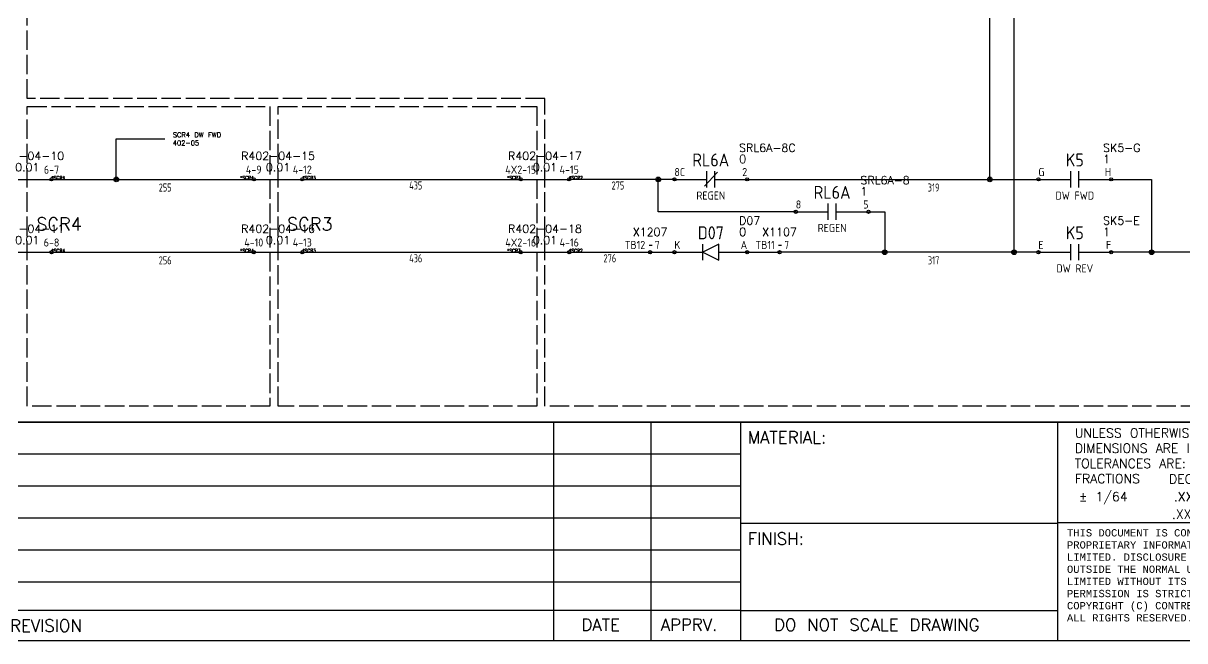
# Model space of a CAD drawing. Header units: millimetres. Extents: x 0 to 1020, y 0 to 646.
# Drawn here: x 213.8 to 572.7, y 0 to 190.7 of the extents above; entities that cross this region are included whole.
import ezdxf
from ezdxf.enums import TextEntityAlignment as Align

# ---------------------------------------------------------------- set-up
doc = ezdxf.new("R2010")
doc.units = ezdxf.units.MM
doc.header["$LTSCALE"] = 0.5
doc.linetypes.add('ACAD_ISO02W100', pattern=[15, 12, -3])
for name, color, linetype in [('LOCBOX', 7, 'ACAD_ISO02W100'), ('OUTLINE_0', 7, 'Continuous'), ('OUTLINE_GRID', 7, 'Continuous'), ('SYMS', 7, 'Continuous'), ('WIREFIXED', 7, 'Continuous'), ('WIRES', 7, 'Continuous')]:
    doc.layers.add(name, color=color, linetype=linetype)
doc.layers.add('NETLIST', color=50, linetype='Continuous', plot=False)
doc.styles.add('MONOTXT', font='monotxt', dxfattribs={"height": 0.125})
doc.styles.get("Standard").update_dxf_attribs({"font": 'txt.shx', "bigfont": 'gbcbig.shx'})
doc.styles.add('WD', font='romans.shx', dxfattribs={"bigfont": 'gbcbig.shx'})
doc.styles.add('WD_IEC', font='isocp2.shx', dxfattribs={"width": 0.9, "height": 4})

# ---------------------------------------------------------------- blocks, each defined once
blk = doc.blocks.new('CONTRELEC 2016 BLOCK')
for p, q in [((314.74, 68.75), (314.74, 12.5)), ((339.74, 68.75), (339.74, 12.5)), ((362.88, 68.75), (362.88, 12.5)), ((444.47, 68.75), (444.47, 12.5)), ((362.88, 60.54), (131.63, 60.54)), ((362.88, 52.29), (131.63, 52.29)), ((362.88, 44.04), (131.63, 44.04)), ((362.88, 42.79), (444.47, 42.79)), ((444.47, 42.9), (513.01, 42.9)), ((362.88, 35.79), (131.63, 35.79)), ((362.88, 27.54), (131.63, 27.54)), ((362.88, 20.29), (131.63, 20.29)), ((362.88, 20.29), (444.47, 20.29))]:
    blk.add_line(p, q)
blk.add_lwpolyline([(0, 68.75), (850, 68.75), (850, 12.5), (0, 12.5)], close=True)
at = {"layer": 'OUTLINE_0'}
for s, height, p in [('MATERIAL:', 3.125, (364.7, 63.28)), ('UNLESS OTHERWISE SPECIFIED', 2.35, (448.97, 64.79)), ('DIMENSIONS ARE IN INCHES', 2.35, (448.97, 60.88)), ('TOLERANCES ARE:', 2.35, (448.97, 56.96)), ('FRACTIONS', 2.35, (449.01, 53.04)), ('DECIMALS', 2.35, (473.22, 52.96)), ('%%P 1/64', 2.35, (450.01, 48.43)), ('.XX%%P.01', 2.35, (474.49, 48.43)), ('.XXX%%P.005', 2.35, (473.98, 43.89)), ('FINISH:', 3.125, (364.7, 37.21)), ('REVISION', 3.125, (174.72, 14.83)), ('DATE', 3.125, (321.88, 15.05)), ('APPRV.', 3.125, (342.3, 15.05)), ('DO NOT SCALE DRAWING', 3.125, (371.49, 15.05))]:
    blk.add_text(s, height=height, dxfattribs=at).set_placement(p)
at = {"layer": 'OUTLINE_0', "insert": (446.94, 41.22), "char_height": 1.875, "width": 63.19, "attachment_point": 1, "style": 'MONOTXT'}
blk.add_mtext('THIS DOCUMENT IS CONFIDENTIAL, PROPRIETARY INFORMATION OF CONTRELEC LIMITED. DISCLOSURE TO OTHER PARTIES OUTSIDE THE NORMAL USE OF CONTRELEC LIMITED WITHOUT ITS EXPRESS WRITTEN PERMISSION IS STRICTLY PROHIBITED. COPYRIGHT (C) CONTRELEC LIMITED.^JALL RIGHTS RESERVED.', dxfattribs=at)
at = {"layer": 'OUTLINE_0', "style": 'WD'}
for tag, height, p in [('DWGDESC1', 5, (644.66, 57.89)), ('EDBY', 3, (553.37, 56.41)), ('EDDATE', 3, (575, 56.41)), ('CKBY', 3, (553.37, 48.16)), ('CKDATE', 3, (575, 48.16)), ('DWGDESC2', 5, (645.03, 47.96)), ('DWGDESC3', 5, (645.15, 37.57)), ('PROJDESC', 5, (642.81, 17.97)), ('REVISION', 3, (835.28, 16.64))]:
    blk.add_attdef(tag, text='', height=height, dxfattribs=at).set_placement(p, align=Align.MIDDLE_CENTER)
blk.add_attdef('DWGNO', text='', height=5, dxfattribs=at).set_placement((782.6, 33.58), align=Align.MIDDLE_RIGHT)
blk.add_attdef('SHEETNO', text='', height=5, dxfattribs=at).set_placement((788, 33.58), align=Align.MIDDLE_LEFT)
for tag, p, height in [('FILENAME', (721.45, 22.05), 3), ('SCALE', (725.62, 15.05), 3), ('SH', (776.35, 15.29), 3), ('NSH', (796.5, 15.11), 3.12)]:
    blk.add_attdef(tag, p, '', height=height, dxfattribs=at)
at = {"layer": 'OUTLINE_0', "style": 'WD', "flags": 1}
blk.add_attdef('WD_TB', (567.05, 15.25), '', height=3, dxfattribs=at)
blk = doc.blocks.new('2010 Grid')
at = {"layer": 'OUTLINE_GRID'}
blk.add_line((850, 0), (0, 0), dxfattribs=at)
blk = doc.blocks.new('INTERCONNECT-H1')
blk.add_line((-2.5, 0), (12.5, 0))
for centre in [(-2.5, 0), (12.5, 0)]:
    blk.add_circle(centre, 0.5)
at = {"style": 'WD_IEC', "flags": 1}
for tag, height, p in [('LOC', 4, (5, 10)), ('TAG1', 4, (-2.43, 3.16)), ('DESC1', 2.5, (5, -2.5))]:
    blk.add_attdef(tag, text='', height=height, dxfattribs=at).set_placement(p, align=Align.MIDDLE_CENTER)
at = {"style": 'WD_IEC', "flags": 8}
for tag, p in [('TERM01', (-2.5, 1)), ('TERM02', (12.5, 1))]:
    blk.add_attdef(tag, text='', height=2.5, dxfattribs=at).set_placement(p, align=Align.BOTTOM_CENTER)
at = {"style": 'WD_IEC', "flags": 1}
blk.add_attdef('X4TERM01', (-2.5, 0), '', height=0.5, dxfattribs=at)
blk.add_attdef('X1TERM02', text='', height=0.5, dxfattribs=at).set_placement((12.5, 0), align=Align.RIGHT)
at = {"layer": 'NETLIST'}
for tag, p in [('NETTAG', (5, 6)), ('NETVALUE', (5, 2.5))]:
    blk.add_attdef(tag, text='', height=2.5, dxfattribs=at).set_placement(p, align=Align.CENTER)
blk.add_attdef('X4TERMDESC01', text='', height=1, dxfattribs=at).set_placement((-2.5, 0), align=Align.RIGHT)
blk.add_attdef('X1TERMDESC02', (12.5, 0), '', height=1, dxfattribs=at)
blk = doc.blocks.new('DIODE-L')
for p, q in [((-22.5, 0), (-13.75, 0)), ((-13.75, -2.5), (-13.75, 2.5)), ((-8.75, 2.5), (-13.75, 0)), ((-13.75, 0), (-8.75, -2.5)), ((-8.75, -2.5), (-8.75, 2.5)), ((-8.75, 0), (0, 0))]:
    blk.add_line(p, q)
for centre in [(-22.5, 0), (0, 0)]:
    blk.add_circle(centre, 0.5)
at = {"style": 'WD_IEC', "flags": 1}
blk.add_attdef('LOC', text='', height=4, dxfattribs=at).set_placement((-11.25, 11), align=Align.MIDDLE_CENTER)
at = {"style": 'WD_IEC'}
for tag, height, p in [('TAG1', 4, (-11.25, 6)), ('DESC1', 2.5, (-11.25, -5))]:
    blk.add_attdef(tag, text='', height=height, dxfattribs=at).set_placement(p, align=Align.MIDDLE_CENTER)
for tag, p, height, flags in [('X4TERM01', (-22.5, 0), 0.64, 1), ('TERM01', (-22.5, 1), 2.5, 8), ('X1TERM02', (0, 0), 0.64, 1)]:
    blk.add_attdef(tag, p, '', height=height, dxfattribs=dict(at, flags=flags))
at = {"style": 'WD_IEC', "flags": 8}
blk.add_attdef('TERM02', text='', height=2.5, dxfattribs=at).set_placement((0, 1), align=Align.RIGHT)
at = {"layer": 'NETLIST'}
for tag, p, height in [('NETTAG', (-2.5, 8.5), 2.5), ('NETVALUE', (-2.5, 5), 2.56)]:
    blk.add_attdef(tag, p, '', height=height, dxfattribs=at)
blk = doc.blocks.new('TBH-1')
blk.add_line((-0.33, 2.17), (0.65, 2.17))
blk.add_circle((0, 0), 0.5)
at = {"style": 'WD_IEC', "flags": 1}
blk.add_attdef('LOC', text='', height=4, dxfattribs=at).set_placement((-15, 7.5), align=Align.MIDDLE_LEFT)
at = {"style": 'WD_IEC'}
blk.add_attdef('TAG1', text='', height=2.5, dxfattribs=at).set_placement((-1.5, 1), align=Align.RIGHT)
at = {"style": 'WD_IEC', "flags": 1}
blk.add_attdef('X1TERM01', (0, 0), '', height=0.5, dxfattribs=at)
at = {"style": 'WD_IEC', "width": 0.9}
blk.add_attdef('TERM01', (1.5, 1), '', height=2.5, dxfattribs=at)
at = {"layer": 'NETLIST'}
for tag, p in [('NETTAG', (0, 5)), ('NETVALUE', (0, -2.5))]:
    blk.add_attdef(tag, text='', height=2.5, dxfattribs=at).set_placement(p, align=Align.CENTER)
blk = doc.blocks.new('CONTACT-NO')
for p, q in [((2.5, 0), (12.5, 0)), ((12.5, -2.5), (12.5, 2.5)), ((15, -2.5), (15, 2.5)), ((15, 0), (25, 0))]:
    blk.add_line(p, q)
for centre in [(2.5, 0), (25, 0)]:
    blk.add_circle(centre, 0.5)
at = {"style": 'WD_IEC', "flags": 1}
blk.add_attdef('LOC', text='', height=4, dxfattribs=at).set_placement((13.75, 11), align=Align.MIDDLE_CENTER)
at = {"style": 'WD_IEC'}
for tag, height, p in [('TAG1', 4, (13.75, 6)), ('DESC1', 2.5, (13.75, -5))]:
    blk.add_attdef(tag, text='', height=height, dxfattribs=at).set_placement(p, align=Align.MIDDLE_CENTER)
for tag, p, height, flags in [('X4TERM01', (2.5, 0), 0.64, 1), ('TERM01', (2.5, 1), 2.5, 8), ('X1TERM02', (25, 0), 0.64, 1)]:
    blk.add_attdef(tag, p, '', height=height, dxfattribs=dict(at, flags=flags))
at = {"style": 'WD_IEC', "flags": 8}
blk.add_attdef('TERM02', text='', height=2.5, dxfattribs=at).set_placement((25, 1), align=Align.RIGHT)
at = {"layer": 'NETLIST'}
for tag, p, height in [('NETTAG', (22.5, 8.5), 2.5), ('NETVALUE', (22.5, 5), 2.56)]:
    blk.add_attdef(tag, p, '', height=height, dxfattribs=at)
blk = doc.blocks.new('CONTACT-NC')
for p, q in [((0, 0), (10, 0)), ((13.35, 2.25), (9.28, -2.05)), ((10, -2.5), (10, 2.5)), ((12.5, -2.5), (12.5, 2.5)), ((12.5, 0), (22.5, 0))]:
    blk.add_line(p, q)
for centre in [(0, 0), (22.5, 0)]:
    blk.add_circle(centre, 0.5)
at = {"style": 'WD_IEC', "flags": 1}
blk.add_attdef('LOC', text='', height=4, dxfattribs=at).set_placement((11.25, 11), align=Align.MIDDLE_CENTER)
at = {"style": 'WD_IEC'}
for tag, height, p in [('TAG1', 4, (11.25, 6)), ('DESC1', 2.5, (11.25, -5))]:
    blk.add_attdef(tag, text='', height=height, dxfattribs=at).set_placement(p, align=Align.MIDDLE_CENTER)
for tag, p, height, flags in [('X4TERM01', (0, 0), 0.64, 1), ('TERM01', (0, 1), 2.5, 8), ('X1TERM02', (22.5, 0), 0.64, 1)]:
    blk.add_attdef(tag, p, '', height=height, dxfattribs=dict(at, flags=flags))
at = {"style": 'WD_IEC', "flags": 8}
blk.add_attdef('TERM02', text='', height=2.5, dxfattribs=at).set_placement((22.5, 1), align=Align.RIGHT)
at = {"layer": 'NETLIST'}
for tag, p, height in [('NETTAG', (20, 8.5), 2.5), ('NETVALUE', (20, 5), 2.56)]:
    blk.add_attdef(tag, p, '', height=height, dxfattribs=at)
blk = doc.blocks.new('WDDOT')
for radius in [0.72, 0.449, 0.223]:
    blk.add_circle((0, 0), radius)
blk = doc.blocks.new('WD_WNH2')
at = {"linetype": 'Continuous', "style": 'WD_IEC', "width": 0.8}
blk.add_attdef('WIRENO', text='', height=2.5, dxfattribs=at).set_placement((0, 0), align=Align.TOP_CENTER)
at = {"style": 'WD_IEC', "flags": 1}
for tag, p in [('W02USER', (0, -1.21)), ('W03USER', (0, -1.33)), ('W04USER', (0, -1.46)), ('W05USER', (0, -1.58)), ('W06USER', (0, -1.71)), ('W07USER', (0, -1.83)), ('W08USER', (0, -1.96)), ('W09USER', (0, -2.08)), ('W01USER', (0, -1.08)), ('W10USER', (0, -2.21))]:
    blk.add_attdef(tag, text='', height=0.08, dxfattribs=at).set_placement(p, align=Align.CENTER)

msp = doc.modelspace()

# ---------------------------------------------------------------- linework, layer by layer
at = {"layer": 'LOCBOX'}
for points in [[(540, 622.5), (592.5, 622.5), (592.5, 410), (715, 410), (715, 380), (995, 380), (995, 147.5), (592.5, 147.5), (592.5, 72.5), (375, 72.5), (375, 167.5), (215, 167.5), (215, 417.5), (375, 417.5), (375, 532.5), (540, 532.5)], [(215, 165), (290, 165), (290, 72.5), (215, 72.5)], [(292.5, 165), (372.5, 165), (372.5, 72.5), (292.5, 72.5)]]:
    msp.add_lwpolyline(points, close=True, dxfattribs=at)
at = {"layer": 'WIRES'}
for p, q in [((512.5, 142.5), (512.5, 265)), ((520, 120), (520, 202.5)), ((242.5, 142.5), (242.5, 155)), ((242.5, 155), (257.5, 155)), ((222.5, 142.5), (285, 142.5)), ((300, 142.5), (367.5, 142.5)), ((415, 142.5), (382.5, 142.5)), ((410, 132.5), (410, 142.5)), ((437.5, 142.5), (527.5, 142.5)), ((550, 142.5), (562.5, 142.5)), ((562.5, 142.5), (562.5, 120)), ((452.5, 132.5), (410, 132.5)), ((475, 132.5), (480, 132.5)), ((480, 132.5), (480, 120)), ((222.5, 120), (285, 120)), ((300, 120), (367.5, 120)), ((382.5, 120), (407.5, 120)), ((407.5, 120), (415, 120)), ((437.5, 120), (447.5, 120)), ((527.5, 120), (447.5, 120)), ((587.5, 120), (550, 120))]:
    msp.add_line(p, q, dxfattribs=at)

# ---------------------------------------------------------------- block references
at = {"xscale": 1.2, "yscale": 1.2, "zscale": 1.2}
for name, p in [('2010 Grid', (0, 67.5)), ('CONTRELEC 2016 BLOCK', (0, -15))]:
    msp.add_blockref(name, p, dxfattribs=at)
ref = msp.add_blockref('INTERCONNECT-H1', (210, 142.5))
ref.add_attrib('TERM02', '6-7', dxfattribs={"height": 2.5, "style": 'WD_IEC'}).set_placement((222.5, 143.5), align=Align.BOTTOM_CENTER)
ref.add_attrib('TERM01', '4-7', dxfattribs={"height": 2.5, "style": 'WD_IEC'}).set_placement((207.5, 143.5), align=Align.BOTTOM_CENTER)
ref.add_attrib('NETVALUE', '0.01', dxfattribs={"layer": 'NETLIST', "height": 2.5}).set_placement((215, 145), align=Align.CENTER)
ref.add_attrib('NETTAG', 'R402-04-10', dxfattribs={"layer": 'NETLIST', "height": 2.5}).set_placement((215, 148.5), align=Align.CENTER)
ref.add_attrib('X4TERMDESC01', '*DC', dxfattribs={"layer": 'NETLIST', "height": 1}).set_placement((207.5, 142.5), align=Align.RIGHT)
ref.add_attrib('X1TERMDESC02', '*SCR4', (222.5, 142.5), dxfattribs={"layer": 'NETLIST', "height": 1})
ref = msp.add_blockref('INTERCONNECT-H1', (287.5, 142.5))
ref.add_attrib('TERM02', '4-12', dxfattribs={"height": 2.5, "style": 'WD_IEC'}).set_placement((300, 143.5), align=Align.BOTTOM_CENTER)
ref.add_attrib('TERM01', '4-9', dxfattribs={"height": 2.5, "style": 'WD_IEC'}).set_placement((285, 143.5), align=Align.BOTTOM_CENTER)
ref.add_attrib('NETVALUE', '0.01', dxfattribs={"layer": 'NETLIST', "height": 2.5}).set_placement((292.5, 145), align=Align.CENTER)
ref.add_attrib('NETTAG', 'R402-04-15', dxfattribs={"layer": 'NETLIST', "height": 2.5}).set_placement((292.5, 148.5), align=Align.CENTER)
ref.add_attrib('X4TERMDESC01', '*SCR4', dxfattribs={"layer": 'NETLIST', "height": 1}).set_placement((285, 142.5), align=Align.RIGHT)
ref.add_attrib('X1TERMDESC02', '*SCR3', (300, 142.5), dxfattribs={"layer": 'NETLIST', "height": 1})
ref = msp.add_blockref('INTERCONNECT-H1', (370, 142.5))
ref.add_attrib('TERM02', '4-15', dxfattribs={"height": 2.5, "style": 'WD_IEC'}).set_placement((382.5, 143.5), align=Align.BOTTOM_CENTER)
ref.add_attrib('TERM01', '4X2-15', dxfattribs={"height": 2.5, "style": 'WD_IEC'}).set_placement((367.5, 143.5), align=Align.BOTTOM_CENTER)
ref.add_attrib('NETVALUE', '0.01', dxfattribs={"layer": 'NETLIST', "height": 2.5}).set_placement((375, 145), align=Align.CENTER)
ref.add_attrib('NETTAG', 'R402-04-17', dxfattribs={"layer": 'NETLIST', "height": 2.5}).set_placement((375, 148.5), align=Align.CENTER)
ref.add_attrib('X4TERMDESC01', '*SCR3', dxfattribs={"layer": 'NETLIST', "height": 1}).set_placement((367.5, 142.5), align=Align.RIGHT)
ref.add_attrib('X1TERMDESC02', '*SCR2', (382.5, 142.5), dxfattribs={"layer": 'NETLIST', "height": 1})
ref = msp.add_blockref('CONTACT-NC', (415, 142.5))
ref.add_attrib('TERM02', '2', dxfattribs={"height": 2.5, "style": 'WD_IEC'}).set_placement((437.5, 143.5), align=Align.RIGHT)
ref.add_attrib('TERM01', '8C', (415, 143.5), dxfattribs={"height": 2.5, "style": 'WD_IEC'})
ref.add_attrib('DESC1', 'REGEN', dxfattribs={"height": 2.5, "style": 'WD_IEC'}).set_placement((426.25, 137.5), align=Align.MIDDLE_CENTER)
ref.add_attrib('TAG1', 'RL6A', dxfattribs={"height": 4, "style": 'WD_IEC'}).set_placement((426.25, 148.5), align=Align.MIDDLE_CENTER)
ref.add_attrib('NETVALUE', '0', (435, 147.5), dxfattribs={"layer": 'NETLIST', "height": 2.56})
ref.add_attrib('NETTAG', 'SRL6A-8C', (435, 151), dxfattribs={"layer": 'NETLIST', "height": 2.5})
ref = msp.add_blockref('CONTACT-NO', (525, 142.5))
ref.add_attrib('NETTAG', 'SK5-G', (547.5, 151), dxfattribs={"layer": 'NETLIST', "height": 2.5})
ref.add_attrib('NETVALUE', '1', (547.5, 147.5), dxfattribs={"layer": 'NETLIST', "height": 2.56})
ref.add_attrib('TAG1', 'K5', dxfattribs={"height": 4, "style": 'WD_IEC'}).set_placement((538.75, 148.5), align=Align.MIDDLE_CENTER)
ref.add_attrib('DESC1', 'DW FWD', dxfattribs={"height": 2.5, "style": 'WD_IEC'}).set_placement((538.75, 137.5), align=Align.MIDDLE_CENTER)
ref.add_attrib('TERM01', 'G', (527.5, 143.5), dxfattribs={"height": 2.5, "style": 'WD_IEC'})
ref.add_attrib('TERM02', 'H', dxfattribs={"height": 2.5, "style": 'WD_IEC'}).set_placement((550, 143.5), align=Align.RIGHT)
ref = msp.add_blockref('CONTACT-NO', (450, 132.5))
ref.add_attrib('NETTAG', 'SRL6A-8', (472.5, 141), dxfattribs={"layer": 'NETLIST', "height": 2.5})
ref.add_attrib('NETVALUE', '1', (472.5, 137.5), dxfattribs={"layer": 'NETLIST', "height": 2.56})
ref.add_attrib('TAG1', 'RL6A', dxfattribs={"height": 4, "style": 'WD_IEC'}).set_placement((463.75, 138.5), align=Align.MIDDLE_CENTER)
ref.add_attrib('DESC1', 'REGEN', dxfattribs={"height": 2.5, "style": 'WD_IEC'}).set_placement((463.75, 127.5), align=Align.MIDDLE_CENTER)
ref.add_attrib('TERM01', '8', (452.5, 133.5), dxfattribs={"height": 2.5, "style": 'WD_IEC'})
ref.add_attrib('TERM02', '5', dxfattribs={"height": 2.5, "style": 'WD_IEC'}).set_placement((475, 133.5), align=Align.RIGHT)
ref = msp.add_blockref('DIODE-L', (437.5, 120))
ref.add_attrib('NETTAG', 'D07', (435, 128.5), dxfattribs={"layer": 'NETLIST', "height": 2.5})
ref.add_attrib('NETVALUE', '0', (435, 125), dxfattribs={"layer": 'NETLIST', "height": 2.56})
ref.add_attrib('TAG1', 'D07', dxfattribs={"height": 4, "style": 'WD_IEC'}).set_placement((426.25, 126), align=Align.MIDDLE_CENTER)
ref.add_attrib('TERM01', 'K', (415, 121), dxfattribs={"height": 2.5, "style": 'WD_IEC'})
ref.add_attrib('TERM02', 'A', dxfattribs={"height": 2.5, "style": 'WD_IEC'}).set_placement((437.5, 121), align=Align.RIGHT)
ref = msp.add_blockref('CONTACT-NO', (525, 120))
ref.add_attrib('NETTAG', 'SK5-E', (547.5, 128.5), dxfattribs={"layer": 'NETLIST', "height": 2.5})
ref.add_attrib('NETVALUE', '1', (547.5, 125), dxfattribs={"layer": 'NETLIST', "height": 2.56})
ref.add_attrib('TAG1', 'K5', dxfattribs={"height": 4, "style": 'WD_IEC'}).set_placement((538.75, 126), align=Align.MIDDLE_CENTER)
ref.add_attrib('DESC1', 'DW REV', dxfattribs={"height": 2.5, "style": 'WD_IEC'}).set_placement((538.75, 115), align=Align.MIDDLE_CENTER)
ref.add_attrib('TERM01', 'E', (527.5, 121), dxfattribs={"height": 2.5, "style": 'WD_IEC'})
ref.add_attrib('TERM02', 'F', dxfattribs={"height": 2.5, "style": 'WD_IEC'}).set_placement((550, 121), align=Align.RIGHT)
ref = msp.add_blockref('INTERCONNECT-H1', (210, 120))
ref.add_attrib('TERM02', '6-8', dxfattribs={"height": 2.5, "style": 'WD_IEC'}).set_placement((222.5, 121), align=Align.BOTTOM_CENTER)
ref.add_attrib('TERM01', '4-8', dxfattribs={"height": 2.5, "style": 'WD_IEC'}).set_placement((207.5, 121), align=Align.BOTTOM_CENTER)
ref.add_attrib('NETVALUE', '0.01', dxfattribs={"layer": 'NETLIST', "height": 2.5}).set_placement((215, 122.5), align=Align.CENTER)
ref.add_attrib('NETTAG', 'R402-04-11', dxfattribs={"layer": 'NETLIST', "height": 2.5}).set_placement((215, 126), align=Align.CENTER)
ref.add_attrib('X4TERMDESC01', '*DC', dxfattribs={"layer": 'NETLIST', "height": 1}).set_placement((207.5, 120), align=Align.RIGHT)
ref.add_attrib('X1TERMDESC02', '*SCR4', (222.5, 120), dxfattribs={"layer": 'NETLIST', "height": 1})
ref = msp.add_blockref('INTERCONNECT-H1', (287.5, 120))
ref.add_attrib('TERM02', '4-13', dxfattribs={"height": 2.5, "style": 'WD_IEC'}).set_placement((300, 121), align=Align.BOTTOM_CENTER)
ref.add_attrib('TERM01', '4-10', dxfattribs={"height": 2.5, "style": 'WD_IEC'}).set_placement((285, 121), align=Align.BOTTOM_CENTER)
ref.add_attrib('NETVALUE', '0.01', dxfattribs={"layer": 'NETLIST', "height": 2.5}).set_placement((292.5, 122.5), align=Align.CENTER)
ref.add_attrib('NETTAG', 'R402-04-16', dxfattribs={"layer": 'NETLIST', "height": 2.5}).set_placement((292.5, 126), align=Align.CENTER)
ref.add_attrib('X4TERMDESC01', '*SCR4', dxfattribs={"layer": 'NETLIST', "height": 1}).set_placement((285, 120), align=Align.RIGHT)
ref.add_attrib('X1TERMDESC02', '*SCR3', (300, 120), dxfattribs={"layer": 'NETLIST', "height": 1})
ref = msp.add_blockref('INTERCONNECT-H1', (370, 120))
ref.add_attrib('TERM02', '4-16', dxfattribs={"height": 2.5, "style": 'WD_IEC'}).set_placement((382.5, 121), align=Align.BOTTOM_CENTER)
ref.add_attrib('TERM01', '4X2-16', dxfattribs={"height": 2.5, "style": 'WD_IEC'}).set_placement((367.5, 121), align=Align.BOTTOM_CENTER)
ref.add_attrib('NETVALUE', '0.01', dxfattribs={"layer": 'NETLIST', "height": 2.5}).set_placement((375, 122.5), align=Align.CENTER)
ref.add_attrib('NETTAG', 'R402-04-18', dxfattribs={"layer": 'NETLIST', "height": 2.5}).set_placement((375, 126), align=Align.CENTER)
ref.add_attrib('X4TERMDESC01', '*SCR3', dxfattribs={"layer": 'NETLIST', "height": 1}).set_placement((367.5, 120), align=Align.RIGHT)
ref.add_attrib('X1TERMDESC02', '*SCR2', (382.5, 120), dxfattribs={"layer": 'NETLIST', "height": 1})
for p, values in [((407.5, 120), {'TAG1': 'TB12', 'TERM01': '7', 'NETTAG': 'X1207'}), ((447.5, 120), {'TAG1': 'TB11', 'TERM01': '7', 'NETTAG': 'X1107'})]:
    msp.add_blockref('TBH-1', p).add_auto_attribs(values)
at = {"layer": 'SYMS'}
for p in [(242.5, 142.5), (410, 142.5), (512.5, 142.5), (480, 120), (520, 120), (562.5, 120)]:
    msp.add_blockref('WDDOT', p, dxfattribs=at)
at = {"layer": 'WIREFIXED'}
ref = msp.add_blockref('WD_WNH2', (257.5, 142.5), dxfattribs=at)
ref.add_attrib('WIRENOF', '255', dxfattribs={"linetype": 'Continuous', "height": 2.5, "style": 'WD_IEC', "width": 0.8}).set_placement((257.61, 141.23), align=Align.TOP_CENTER)
ref = msp.add_blockref('WD_WNH2', (335, 142.5), dxfattribs=at)
ref.add_attrib('WIRENOF', '435', dxfattribs={"linetype": 'Continuous', "height": 2.5, "style": 'WD_IEC', "width": 0.8}).set_placement((335.06, 141.87), align=Align.TOP_CENTER)
ref = msp.add_blockref('WD_WNH2', (397.5, 142.5), dxfattribs=at)
ref.add_attrib('WIRENOF', '275', dxfattribs={"linetype": 'Continuous', "height": 2.5, "style": 'WD_IEC', "width": 0.8}).set_placement((397.56, 141.87), align=Align.TOP_CENTER)
ref = msp.add_blockref('WD_WNH2', (495, 142.5), dxfattribs=at)
ref.add_attrib('WIRENOF', '319', dxfattribs={"linetype": 'Continuous', "height": 2.5, "style": 'WD_IEC', "width": 0.8}).set_placement((495.11, 141.23), align=Align.TOP_CENTER)
ref = msp.add_blockref('WD_WNH2', (257.5, 120), dxfattribs=at)
ref.add_attrib('WIRENOF', '256', dxfattribs={"linetype": 'Continuous', "height": 2.5, "style": 'WD_IEC', "width": 0.8}).set_placement((257.61, 118.73), align=Align.TOP_CENTER)
ref = msp.add_blockref('WD_WNH2', (335, 120), dxfattribs=at)
ref.add_attrib('WIRENOF', '436', dxfattribs={"linetype": 'Continuous', "height": 2.5, "style": 'WD_IEC', "width": 0.8}).set_placement((335.06, 119.37), align=Align.TOP_CENTER)
ref = msp.add_blockref('WD_WNH2', (395, 120), dxfattribs=at)
ref.add_attrib('WIRENOF', '276', dxfattribs={"linetype": 'Continuous', "height": 2.5, "style": 'WD_IEC', "width": 0.8}).set_placement((395.06, 119.37), align=Align.TOP_CENTER)
ref = msp.add_blockref('WD_WNH2', (495, 120), dxfattribs=at)
ref.add_attrib('WIRENOF', '317', dxfattribs={"linetype": 'Continuous', "height": 2.5, "style": 'WD_IEC', "width": 0.8}).set_placement((495.11, 118.73), align=Align.TOP_CENTER)

# ---------------------------------------------------------------- texts
at = {"insert": (260, 155), "char_height": 1.5, "attachment_point": 4}
msp.add_mtext_dynamic_manual_height_columns('SCR4 DW FWD\\P402-05', width=17.7291, gutter_width=0.5, heights=[0], dxfattribs=at)
at = {"layer": 'LOCBOX', "style": 'WD'}
for s, p in [('SCR4', (224.83, 125.5)), ('SCR3', (302.33, 125.5))]:
    msp.add_text(s, height=4, dxfattribs=at).set_placement(p, align=Align.BOTTOM_CENTER)

doc.saveas('drawing.dxf')
